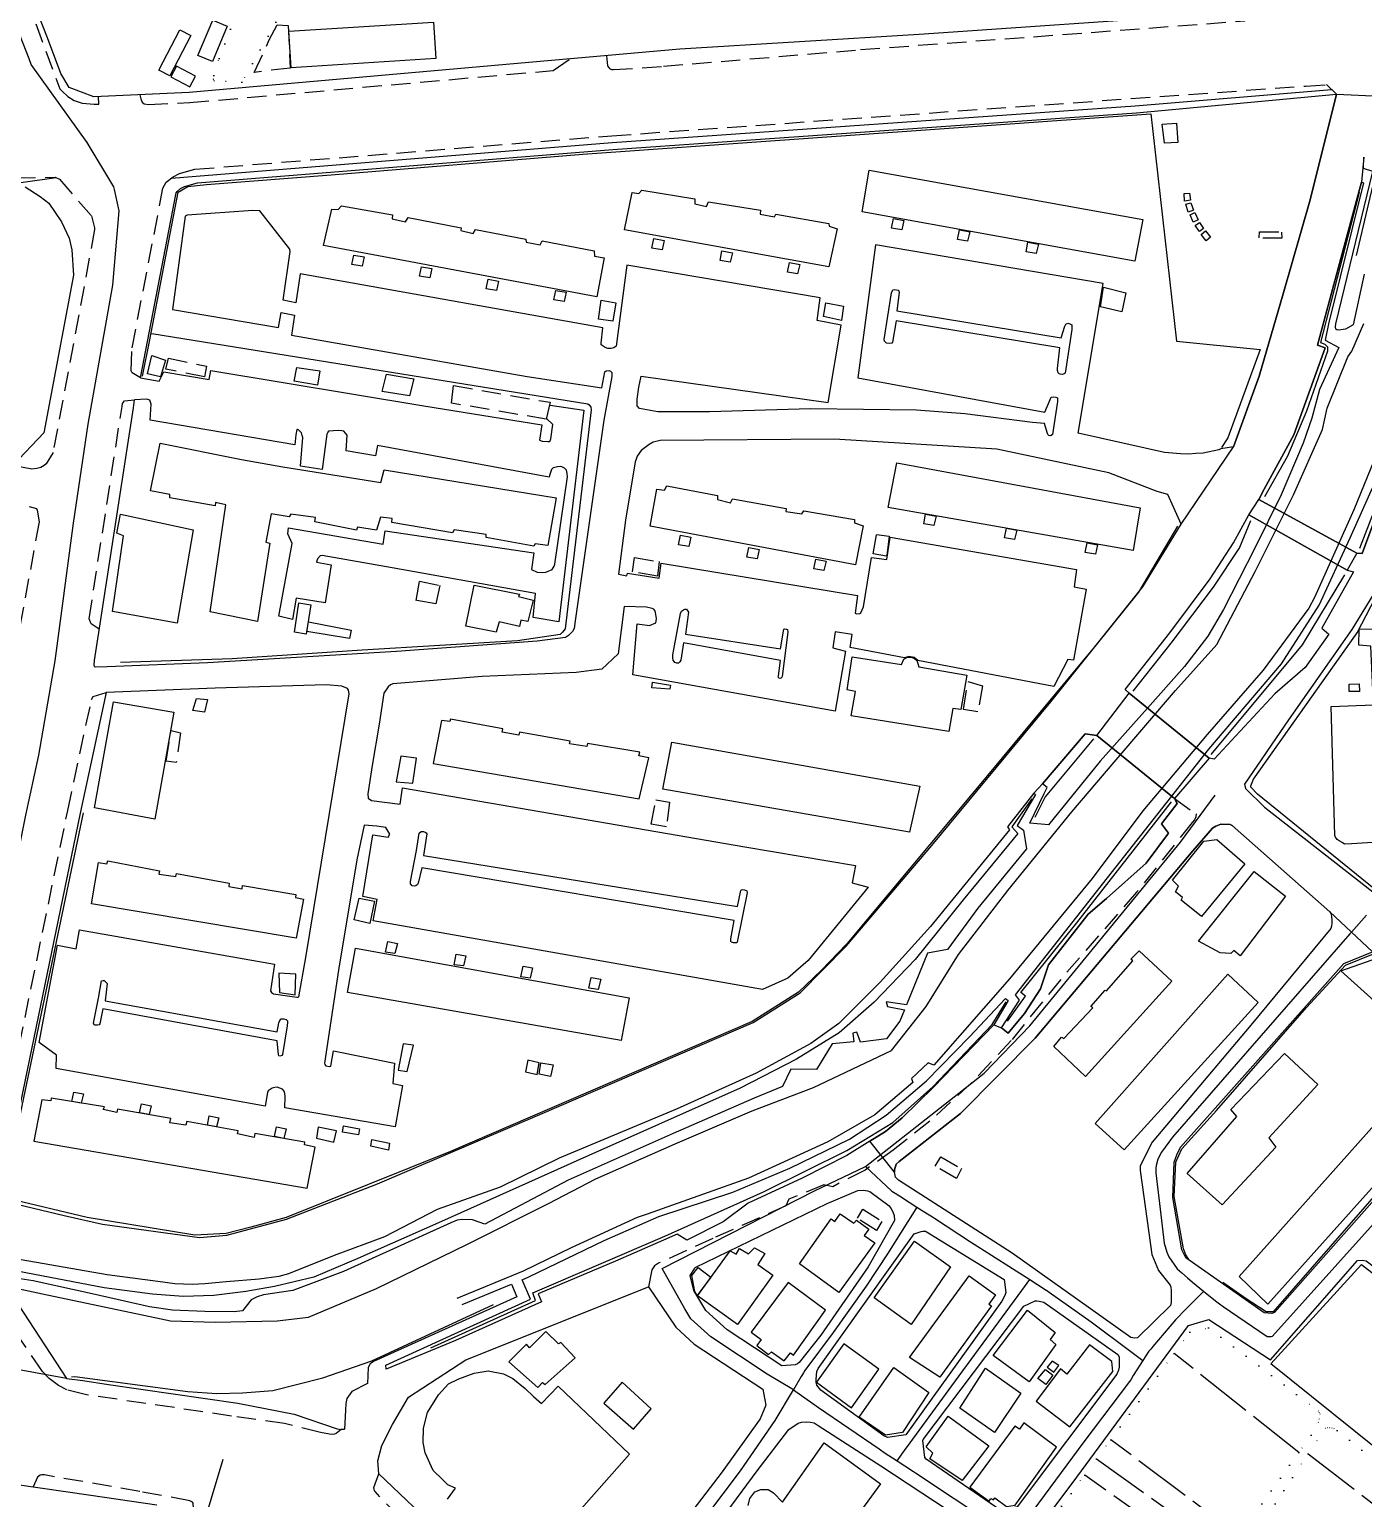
# Model space of a CAD drawing. Header units: millimetres. Extents: x 220021 to 223505, y 489325 to 491820.
# Drawn here: x 222976.5 to 223322.6, y 490481.4 to 490862.3 of the extents above; entities that cross this region are included whole.
import ezdxf

# ---------------------------------------------------------------- set-up
doc = ezdxf.new("R2010")
doc.units = ezdxf.units.MM
for name, pattern in [('15M2P5', [17.5, 15, -2.5]), ('5M2P5', [7.5, 5, -2.5]), ('AM4', [4, 0, -4])]:
    doc.linetypes.add(name, pattern=pattern)
for name, color, linetype in [('A0013110', 8, 'Continuous'), ('A0013118', 8, 'Continuous'), ('A0023210', 8, 'Continuous'), ('A0033324', 8, '5M2P5'), ('A0033327', 8, 'Continuous'), ('A0053326', 8, 'Continuous'), ('A0073340', 8, 'Continuous'), ('B0014110', 8, 'Continuous'), ('B0014111', 8, 'Continuous'), ('B0014113', 8, 'Continuous'), ('B0014115', 8, 'Continuous'), ('B0014116', 8, '5M2P5'), ('B0014117', 8, '5M2P5'), ('B0024120', 8, 'B0024120'), ('C0052211', 8, 'Continuous'), ('C0076117', 8, 'Continuous'), ('D0015112', 8, '15M2P5'), ('D0025111', 8, 'AM4')]:
    doc.layers.add(name, color=color, linetype=linetype)
doc.linetypes.add('B0024120', pattern='A,10,-1.75,[133,ltypeshp.shx,S=0.75,R=0,X=0,Y=0],-3.25', length=15)

msp = doc.modelspace()

# ---------------------------------------------------------------- linework, layer by layer
at = {"layer": 'A0013110'}
for points in [[(223282.615, 490866.212), (223207.341, 490861.021), (223145.244, 490857.215), (223017.924, 490845.954), (222993.254, 490844.885), (222986.803, 490847.304), (222984.653, 490850.882), (222981.213, 490860.144), (222961.883, 490908.943)], [(223005.305, 490771.976), (223014.581, 490819.934), (223014.812, 490820.342), (223015.731, 490821.075), (223016.748, 490821.579), (223020.076, 490822.518), (223127.844, 490831.18), (223263.683, 490840.729), (223315.55, 490845.541), (223308.706, 490818.119), (223301.727, 490793.741), (223295.535, 490772.463), (223288.892, 490754.144)], [(223295.428, 490740.436), (223296.814, 490743.153), (223304.472, 490757.265), (223312.593, 490779.749), (223310.617, 490780.512), (223317.324, 490805.153), (223322.012, 490822.751)], [(222975.396, 490821.553), (222979.317, 490819.006), (222981.538, 490817.28), (222984.83, 490812.466), (222986.834, 490808.173), (222987.512, 490805.166), (222987.935, 490798.648), (222980.278, 490757.778), (222972.199, 490749.283)], [(222993.527, 490696.946), (222993.371, 490697.146), (222993.307, 490697.601), (222993.361, 490698.729), (223003.504, 490764.182), (223003.749, 490766.338)], [(223283.817, 490673.106), (223282.504, 490673.396), (223261.771, 490690.222), (223260.79, 490691.21), (223272.332, 490705.886), (223282.822, 490719.922), (223288.881, 490729.248), (223292.84, 490736.479)], [(222996.396, 490690.402), (222989.681, 490659.168), (222969.617, 490561.889), (222969.714, 490560.657), (222970.137, 490559.382), (222971.404, 490558.205), (222985.527, 490554.783), (222995.468, 490552.586), (223020.618, 490549.109), (223027.762, 490549.751), (223043.222, 490553.901), (223066.821, 490563.011), (223109.514, 490581.22), (223164.247, 490604.834), (223176.459, 490612.545), (223188.348, 490624.689), (223210.587, 490650.732), (223241.475, 490687.955), (223265.332, 490717.815), (223275.276, 490734.039)], [(223239.288, 490666.701), (223250.379, 490679.734), (223253.376, 490679.27), (223273.574, 490662.937), (223274.237, 490661.678), (223270.203, 490656.365), (223271.991, 490653.926), (223266.18, 490646.134), (223255.925, 490637.035), (223251.18, 490632.985), (223240.887, 490619.845), (223238.754, 490613.626), (223234.637, 490607.224), (223230.397, 490602.084), (223228.645, 490603.503)], [(223291.709, 490666.61), (223291.989, 490665.563), (223296.908, 490660.721), (223340.01, 490627.008), (223352.268, 490622.457), (223354.992, 490621.039), (223362.984, 490616.88), (223366.12, 490616.221), (223366.9, 490616.054), (223372.42, 490616.296), (223388.441, 490619.201), (223434.629, 490629.605), (223461.8, 490635.453), (223464.313, 490635.994), (223500.311, 490646.026), (223500.99, 490646.392)], [(223237.051, 490664.302), (223230.241, 490655.596), (223230.751, 490654.807), (223210.268, 490629.766), (223197.219, 490615.331), (223186.433, 490604.618), (223179.248, 490599.417), (223165.024, 490591.745), (223144.516, 490582.429), (223113.904, 490569.7), (223098.632, 490562.161), (223082.268, 490556.336), (223068.626, 490549.294), (223055.573, 490544.476), (223043.687, 490539.721), (223041.193, 490539.003), (223036.122, 490538.334), (223027.58, 490537.587), (223022.035, 490537.109), (223018.688, 490536.941), (223014.233, 490537.099), (223009.81, 490537.681), (222996.698, 490539.46), (222974.369, 490543.353)], [(223226.692, 490604.233), (223211.038, 490588.055), (223202.9, 490580.14), (223198.541, 490576.622), (223194.532, 490574.11), (223188.546, 490570.359), (223176.919, 490564.475), (223162.948, 490558.047), (223156.439, 490553.16), (223147.046, 490548.416), (223144.534, 490550.005), (223133.32, 490545.073)], [(222966.531, 490542.458), (222986.128, 490512.543), (222990.341, 490512.014), (222996.993, 490510.991), (223030.546, 490506.129), (223045.186, 490503.304), (223056.373, 490499.512), (223057.396, 490499.323)], [(223456.598, 490137.859), (223451.511, 490140.352), (223419.85, 490167.758), (223404.128, 490178.752), (223389.787, 490188.892), (223360.565, 490215.547), (223325.419, 490247.852), (223288.456, 490281.976), (223254.545, 490313.189), (223230.339, 490336.589), (223178.609, 490384.648), (223178.568, 490385.085), (223190.245, 490404.742), (223215.439, 490443.232), (223248.229, 490486.968), (223277.205, 490526.299), (223282.477, 490527.865), (223298.407, 490517.417), (223321.026, 490543.177)], [(223137.123, 490536.304), (223144.226, 490525.898), (223148.986, 490521.464), (223166.762, 490509.813), (223167.507, 490505.631), (223166.026, 490502.125), (223156.198, 490488.315), (223119.547, 490440.51), (223115.632, 490441.688), (223067.146, 490487.839)], [(222728.592, 490435.215), (222742.619, 490516.239), (222746.653, 490519.961), (222776.849, 490515.284), (222778.643, 490513.659), (222779.504, 490513.002), (222780.713, 490512.785), (222791.535, 490511.087), (222792.835, 490511.127), (222794.993, 490512.138), (222835.767, 490505.03), (222854.504, 490505.165), (222892.487, 490498.566), (222895.794, 490498.028), (222901.667, 490497.697), (222911.967, 490496.593), (222933.602, 490492.534), (222952.311, 490489.041), (222966.075, 490486.149), (222992.427, 490482.266), (223009.576, 490479.766)]]:
    msp.add_lwpolyline(points, dxfattribs=at)
for points in [[(223293.306, 490604.203), (223267.787, 490573.867), (223264.678, 490567.725), (223264.61, 490566.597), (223264.752, 490565.836), (223267.656, 490544.683), (223269.372, 490540.59), (223272.396, 490536.737), (223272.556, 490536.224), (223272.718, 490535.382), (223272.708, 490532.262), (223272.499, 490531.505), (223263.922, 490523.074), (223263.245, 490522.974), (223262.239, 490523.204), (223231.472, 490545.09), (223201.91, 490563.946), (223201.197, 490564.75), (223200.873, 490566.064), (223200.917, 490566.681), (223201.355, 490568.157), (223202.08, 490568.83), (223217.995, 490581.301), (223237.362, 490600.824), (223278.289, 490649.346), (223283.374, 490655.235), (223284.279, 490655.775), (223285.555, 490656.281), (223287.954, 490656.174), (223288.507, 490655.924), (223313.843, 490633.507), (223314.066, 490633.095), (223314.248, 490632.457), (223314.387, 490631.309), (223314.384, 490630.672), (223314.237, 490629.83), (223314.11, 490629.195)], [(223344.667, 490580.759), (223299.458, 490529.681), (223298.823, 490529.418), (223296.769, 490529.551), (223276.482, 490543.837), (223275.428, 490545.936), (223273.073, 490559.491), (223273.428, 490568.663), (223274.133, 490570.588), (223275.089, 490572.508), (223317.495, 490620.143), (223324.938, 490623.155), (223325.226, 490623.132), (223326.23, 490622.747), (223340.69, 490612.267), (223360.21, 490601.467), (223360.538, 490601.159), (223360.741, 490600.686), (223360.816, 490599.618), (223360.734, 490599.146), (223358.657, 490595.461)], [(223181.794, 490523.792), (223176.216, 490516.686), (223175.722, 490516.34), (223175.126, 490516.076), (223171.656, 490515.845), (223157.538, 490525.171), (223151.977, 490530.155), (223148.856, 490535.397), (223147.873, 490539.23), (223149.033, 490540.979), (223149.199, 490541.347), (223183.438, 490557.966), (223191.402, 490561.316), (223192.875, 490561.376), (223193.9, 490561.225), (223194.556, 490560.997), (223199.525, 490557.304), (223200.023, 490556.564), (223200.472, 490555.76), (223200.795, 490554.774), (223200.872, 490553.523), (223194.083, 490541.479)], [(223203.814, 490497.95), (223199.11, 490497.274), (223198.129, 490497.647), (223181.781, 490509.551), (223180.734, 490510.858), (223180.614, 490511.513), (223180.564, 490512.41), (223180.799, 490514.379), (223181.091, 490515.157), (223205.979, 490550.046), (223207.788, 490550.673), (223208.24, 490550.755), (223208.918, 490550.792), (223229.345, 490538.181), (223229.78, 490534.835), (223229.551, 490534.098), (223228.795, 490532.582)], [(223232.761, 490479.277), (223229.243, 490478.491), (223227.306, 490479.197), (223227.081, 490479.241), (223209.134, 490491.659), (223208.808, 490492.028), (223208.259, 490496.464), (223208.321, 490496.708), (223234.445, 490531.28), (223237.387, 490532.654), (223237.818, 490532.651), (223238.412, 490532.628), (223239.685, 490532.356), (223258.857, 490518.783), (223259.183, 490518.183), (223259.193, 490515.928), (223259.171, 490515.454), (223258.981, 490514.738), (223258.628, 490513.713)], [(223176.638, 490398.67), (223165.802, 490395.741), (223124.842, 490434.078), (223142.869, 490458.241), (223165.292, 490488.642), (223173.541, 490499.307), (223175.916, 490500.936), (223176.776, 490501.249), (223178.147, 490501.339), (223179.129, 490501.222), (223180.056, 490501.04), (223181.131, 490500.346), (223197.375, 490489.927), (223221.938, 490473.715), (223222.9, 490472.181), (223223.043, 490471.813), (223223.064, 490471.376), (223221.719, 490464.978), (223216.864, 490454.851), (223204.432, 490438.735), (223194.938, 490423.102)]]:
    msp.add_lwpolyline(points, close=True, dxfattribs=at)
at = {"layer": 'A0013118'}
for points in [[(223370.295, 490848.722), (223368.175, 490841.869), (223356.404, 490798.007), (223347.162, 490762.726), (223339.667, 490744.374), (223336.932, 490737.621), (223325.949, 490717.22), (223319.528, 490706.722), (223303.119, 490683.307), (223291.709, 490666.61)], [(223322.738, 490798.909), (223319.908, 490785.782), (223317.905, 490784.632), (223316.105, 490784.352), (223315.627, 490784.445), (223315.393, 490784.647), (223315.335, 490785.216), (223315.427, 490786.026), (223325.022, 490825.5), (223322.531, 490826.261), (223322.647, 490829.221)], [(223322.012, 490822.751), (223322.563, 490822.598), (223313.517, 490786.017), (223312.595, 490781.73), (223316.177, 490779.902), (223311.127, 490768.96), (223309.141, 490761.578), (223306.929, 490755.092), (223301.25, 490741.708), (223294.416, 490727.825), (223286.217, 490711.949), (223282.185, 490705.032), (223276.178, 490697.149), (223266.568, 490686.353), (223254.243, 490672.579), (223240.902, 490656.079), (223235.987, 490656.555), (223239.742, 490664.27), (223240.54, 490665.748), (223239.288, 490666.701)], [(223288.892, 490754.144), (223285.582, 490753.562), (223285.054, 490753.32), (223280.996, 490752.463), (223279.037, 490752.348), (223277.278, 490752.244), (223275.13, 490752.276), (223270.926, 490752.655), (223265.899, 490753.797), (223248.548, 490757.637), (223255.031, 490796.473), (223196.025, 490806.501), (223191.43, 490772.022), (223239.877, 490763.12), (223241.575, 490766.98), (223242.045, 490767.094), (223242.723, 490767.002), (223243.171, 490766.8), (223243.211, 490765.845), (223241.941, 490757.284), (223241.527, 490757.01), (223241.315, 490757.005), (223240.976, 490757.061), (223240.726, 490757.338), (223240.503, 490757.812), (223239.852, 490760.173), (223236.676, 490760.433), (223219.183, 490762.665), (223206.58, 490763.601), (223179.1, 490763.947), (223152.956, 490763.226), (223139.525, 490763.221), (223134.799, 490764.014), (223134.161, 490764.774), (223134.202, 490766.443), (223134.611, 490769.557), (223135.174, 490772.412), (223183.744, 490765.597), (223187.066, 490785.699), (223180.85, 490786.858), (223181.669, 490792.756), (223131.44, 490801.237), (223128.704, 490780.213), (223128.128, 490779.788), (223127.434, 490779.633), (223126.564, 490779.649), (223125.822, 490779.841), (223124.861, 490780.55), (223124.854, 490780.974), (223125.296, 490784.952), (223046.713, 490798.96), (223045.608, 490791.473), (223042.363, 490792.104), (223044.159, 490804.799), (223044.073, 490805.321), (223036.279, 490815.279), (223034.467, 490815.415), (223017.455, 490814.201), (223016.928, 490813.94), (223013.606, 490789.69), (223041.164, 490785.041), (223041.817, 490788.944), (223045.283, 490788.262), (223044.464, 490783.04), (223105.66, 490772.387), (223125.028, 490769.371), (223125.755, 490773.572), (223126.108, 490773.808), (223126.917, 490773.867), (223127.261, 490773.694), (223127.587, 490773.412), (223127.547, 490772.348), (223125.477, 490761.004), (223118.096, 490709.001), (223117.824, 490707.043), (223117.365, 490706.229), (223116.315, 490705.162), (223115.567, 490704.71), (223108.223, 490703.717), (223071.757, 490701.087), (223022.71, 490698.097), (222996.705, 490697.071), (222993.527, 490696.946)], [(222971.409, 490536.361), (222981.145, 490534.241), (223009.508, 490528.275), (223013.076, 490527.487), (223024.747, 490527.12), (223040.806, 490527.518), (223048.914, 490528.474), (223066.509, 490535.869), (223090.174, 490547.344), (223111.179, 490557.915), (223123.403, 490564.294), (223144.051, 490573.358), (223163.985, 490581.957), (223179.859, 490587.999), (223200.102, 490597.612), (223209.165, 490609.046), (223217.48, 490622.493), (223230.331, 490639.108), (223246.873, 490659.51), (223257.882, 490672.377), (223273.846, 490690.918), (223284.545, 490702.892), (223294.46, 490721.758), (223304.403, 490741.645), (223311.978, 490758.577), (223313.126, 490764.108), (223318.504, 490777.483), (223319.536, 490778.943), (223322.645, 490786.076)], [(223005.305, 490771.976), (223010.179, 490771.119), (223011.405, 490773.574), (223023.174, 490771.55), (223023.562, 490773.942), (223078.814, 490764.779), (223109.446, 490759.799), (223108.85, 490755.81), (223109.529, 490755.553), (223110.988, 490755.491), (223111.322, 490755.502), (223111.628, 490755.644), (223111.786, 490756.219), (223112.275, 490759.943), (223110.698, 490761.391)], [(223111.575, 490764.954), (223120.336, 490763.612), (223113.844, 490708.747), (223107.222, 490709.835), (223107.764, 490716.073), (223070.596, 490722.702), (223052.475, 490725.969), (223051.906, 490725.845), (223051.211, 490725.114), (223051.127, 490724.821), (223050.992, 490724.214), (223054.774, 490723.476), (223053.238, 490713.705), (223045.732, 490714.894), (223044.787, 490709.328), (223041.245, 490710.189), (223044.676, 490729.078), (223043.582, 490731.541), (223043.714, 490733.113), (223068.249, 490728.837), (223068.753, 490732.345), (223107.393, 490726.647), (223106.784, 490722.273), (223108.24, 490721.58), (223109.398, 490721.513), (223110.495, 490721.586), (223112.131, 490722.297), (223112.665, 490723.146), (223112.791, 490723.706), (223116.07, 490746.356), (223116.035, 490747.174), (223115.826, 490748.021), (223115.344, 490748.613), (223114.656, 490748.926), (223114.176, 490748.986), (223113.489, 490748.966), (223112.374, 490748.689), (223111.928, 490748.265), (223111.414, 490746.658), (223111.303, 490746.272), (223066.79, 490754.471), (223066.299, 490751.773), (223058.717, 490753.079), (223058.969, 490757.104), (223058.053, 490758.147), (223057.549, 490758.263), (223056.664, 490758.345), (223054.128, 490758.164), (223053.879, 490757.942), (223053.683, 490757.405), (223052.446, 490748.256), (223046.8, 490749.064), (223047.42, 490756.494), (223047.296, 490757.053), (223047.078, 490757.707), (223046.729, 490758.097), (223046.426, 490758.43), (223046.021, 490758.603), (223045.838, 490758.574), (223045.634, 490757.181), (223045.335, 490754.605), (223007.789, 490761.068), (223008.103, 490765.15), (223007.723, 490766.222), (223007.003, 490766.455), (223003.749, 490766.338)], [(223329.512, 490760.858), (223320.082, 490737.753), (223309.895, 490715.045), (223308.4, 490712.247), (223296.583, 490696.192), (223282.053, 490679.561), (223265.298, 490659.716), (223252.163, 490642.177), (223230.782, 490616.17), (223211.157, 490593.816), (223209.665, 490594.366), (223205.315, 490590.355), (223205.653, 490589.298), (223195.818, 490580.919), (223183.648, 490573.911), (223163.036, 490564.471), (223136.796, 490555.192), (223134.144, 490554.285), (223117.078, 490546.417), (223104.623, 490540.406), (223087.362, 490533.291)], [(223228.645, 490603.503), (223233.299, 490610.655), (223232.278, 490612.015), (223256.174, 490642.333), (223282.414, 490675.731), (223301.264, 490697.807), (223311.092, 490713.066), (223319.151, 490730.538), (223329.738, 490754.282), (223332.072, 490759.948), (223333.478, 490759.561), (223331.983, 490752.809), (223322.219, 490726.498), (223320.855, 490726.502), (223295.428, 490740.436)], [(223275.276, 490734.039), (223271.786, 490741.721), (223269.066, 490742.534), (223256.503, 490747.358), (223227.439, 490753.472), (223185.386, 490756.122), (223140.115, 490755.774), (223138.327, 490755.32), (223137.291, 490754.747), (223135.222, 490753.167), (223134.198, 490751.653), (223133.812, 490750.697), (223133.627, 490750.228), (223131.107, 490735.079), (223129.276, 490721.104), (223131.504, 490720.625), (223131.615, 490721.393), (223139.893, 490720.088), (223140.41, 490723.959), (223191.272, 490715.57), (223190.72, 490710.979), (223191.031, 490710.796), (223191.921, 490710.893), (223192.207, 490711.105), (223192.89, 490712.623), (223194.945, 490725.427), (223198.962, 490724.864), (223199.788, 490730.717), (223248.081, 490722.302), (223247.491, 490717.772), (223250.665, 490717.197), (223247.341, 490698.812), (223245.909, 490698.94), (223242.205, 490691.949), (223206.991, 490698.715), (223206.025, 490699.532), (223204.635, 490699.769), (223203.491, 490699.388), (223189.408, 490702.093), (223189.935, 490705.441), (223185.542, 490706.154), (223184.927, 490701.959), (223188.192, 490701.149), (223185.537, 490685.599), (223132.996, 490694.986), (223134.122, 490708.183), (223137.334, 490707.805), (223138.965, 490708.521), (223139.096, 490708.945), (223139.146, 490709.594), (223139.034, 490710.625), (223138.929, 490711.156), (223138.726, 490711.636), (223138.452, 490711.984), (223138.032, 490712.204), (223136.577, 490712.548), (223130.777, 490712.725), (223129.211, 490700.45), (223124.981, 490696.461), (223118.362, 490695.627), (223093.981, 490694.586), (223070.75, 490692.679), (223070.181, 490692.401), (223069.605, 490691.892), (223068.406, 490690.236), (223067.211, 490682.234), (223065.419, 490671.473), (223064.327, 490664.168), (223064.348, 490663.033), (223065.208, 490662.423), (223072.648, 490661.438), (223073.278, 490665.711), (223162.11, 490650.387), (223190.759, 490645.577), (223189.918, 490641.068), (223194.081, 490639.955), (223178.489, 490620.896), (223173.2, 490616.369), (223166.695, 490613.403), (223065.694, 490631.188), (223066.709, 490636.716), (223062.976, 490637.535), (223065.58, 490653.505), (223069.547, 490652.933), (223070.034, 490653.646), (223069.005, 490655.373), (223068.387, 490655.53), (223066.627, 490655.755), (223063.332, 490655.981), (223061.433, 490647.053), (223056.644, 490618.46), (223053.057, 490594.338), (223053.134, 490593.938), (223053.441, 490593.639), (223054.348, 490593.453), (223054.659, 490593.518), (223055.419, 490597.515), (223071.23, 490594.314), (223070.741, 490589.059), (223073.251, 490588.544), (223071.398, 490577.844), (223042.733, 490582.764), (223042.867, 490585.645), (223042.784, 490586.431), (223042.557, 490587.08), (223042.122, 490587.587), (223040.794, 490588.087), (223040.149, 490587.982), (223039.472, 490587.796), (223038.405, 490587.139), (223038.237, 490586.743), (223037.63, 490583.122), (222983.426, 490592.97), (222983.572, 490596.388), (222979.04, 490599.67), (222983.762, 490624.913), (222988.631, 490623.961), (222989.46, 490628.92), (223040.117, 490620.003), (223039.058, 490613.1), (223039.267, 490612.639), (223039.804, 490612.306), (223045.883, 490611.429), (223046.091, 490611.429), (223046.382, 490611.487), (223048.183, 490621.673), (223059.474, 490690.08), (223059.283, 490691.028), (223058.988, 490691.49), (223057.588, 490692.026), (223053.486, 490692.402), (223024.684, 490691.561), (222996.396, 490690.402)], [(223292.84, 490736.479), (223318.355, 490722.127), (223319.957, 490721.676), (223311.728, 490707.114), (223313.551, 490705.538), (223307.47, 490696.921), (223299.544, 490690.076), (223283.817, 490673.106)], [(223237.051, 490664.302), (223237.496, 490663.979), (223232.759, 490655.935), (223234.37, 490654.681), (223235.14, 490649.875), (223222.489, 490634.495), (223214.667, 490623.817), (223209.47, 490622.801), (223204.047, 490609.453), (223198.776, 490610.233), (223199.07, 490609.036), (223203.474, 490608.103), (223202.289, 490605.178), (223198.867, 490600.616), (223192.069, 490599.731), (223191.135, 490602.308), (223190.097, 490602.109), (223190.34, 490599.809), (223184.723, 490599.361), (223180.713, 490592.685), (223174.051, 490592.726), (223171.868, 490588.243), (223164.526, 490585.267), (223143.494, 490576.119), (223116.303, 490563.991), (223094.675, 490552.571), (223091.456, 490553.703), (223088.786, 490553.774), (223087.468, 490553.631), (223085.814, 490552.934), (223057.979, 490540.322), (223044.84, 490535.338), (223037.229, 490534.217), (223035.619, 490533.686), (223034.013, 490532.921), (223031.773, 490530.06), (223029.646, 490529.877), (223022.043, 490529.962), (223013.604, 490530.277), (223007.618, 490531.138), (222992.791, 490534.498), (222977.524, 490537.845), (222968.4, 490539.288)], [(223133.32, 490545.073), (223128.508, 490542.957), (223108.506, 490534.539), (223109.322, 490532.436), (223087.012, 490522.43), (223069.082, 490514.951), (223069.004, 490515.979), (223106.45, 490533.08), (223104.313, 490538.148), (223106.092, 490538.882), (223125.632, 490548.338), (223139.78, 490554.556), (223159.016, 490560.868), (223173.719, 490567.102), (223189.261, 490574.62), (223198.744, 490580.829), (223209.229, 490589.714), (223220.329, 490601.136), (223229.693, 490611.091), (223230.429, 490610.562), (223226.692, 490604.233)], [(223321.026, 490543.177), (223322.329, 490543.267), (223323.238, 490543.02), (223323.971, 490542.568), (223355.104, 490518.437)], [(223088.771, 490531.736), (223101.541, 490537.004), (223102.929, 490533.762), (223065.753, 490516.922), (223064.922, 490516.314), (223064.348, 490515.374), (223064.247, 490511.255), (223060.163, 490509.199), (223058.869, 490507.35), (223058.549, 490506.031), (223058.467, 490504.348), (223058.285, 490499.393), (223058.033, 490499.298), (223057.396, 490499.323)], [(223067.146, 490487.839), (223066.897, 490491.226), (223067.948, 490495.184), (223070.726, 490500.648), (223074.882, 490507.727), (223089.729, 490517.428), (223137.123, 490536.304)]]:
    msp.add_lwpolyline(points, dxfattribs=at)
for points in [[(223201.316, 490786.751), (223200.422, 490781.218), (223200.221, 490781.001), (223199.736, 490780.868), (223198.879, 490780.997), (223198.549, 490781.213), (223198.289, 490781.499), (223198.189, 490781.913), (223200.105, 490794.072), (223200.465, 490794.793), (223200.978, 490794.912), (223201.821, 490794.707), (223202.01, 490794.571), (223202.082, 490794.091), (223201.558, 490789.392), (223244.161, 490782.407), (223245.061, 490785.431), (223245.384, 490785.945), (223245.878, 490786.144), (223246.429, 490786.042), (223246.896, 490785.723), (223246.953, 490785.479), (223246.875, 490784.528), (223245.189, 490773.245), (223244.963, 490773.056), (223244.474, 490772.904), (223243.928, 490772.922), (223243.65, 490772.996), (223243.343, 490773.273), (223243.205, 490773.894), (223243.19, 490774.412), (223243.758, 490779.812)], [(223146.215, 490703.326), (223145.502, 490698.82), (223145.25, 490698.353), (223144.916, 490697.99), (223144.408, 490697.993), (223143.942, 490698.161), (223143.729, 490698.452), (223143.54, 490698.791), (223143.387, 490699.43), (223143.442, 490700.184), (223145.422, 490710.888), (223145.693, 490711.482), (223146.168, 490711.888), (223146.544, 490712.044), (223146.93, 490712.022), (223147.478, 490711.261), (223146.712, 490705.535), (223171.359, 490701.706), (223172.164, 490706.815), (223172.451, 490706.914), (223172.908, 490706.854), (223173.12, 490706.709), (223173.23, 490706.041), (223171.751, 490694.566), (223171.573, 490694.246), (223171.291, 490694.085), (223170.966, 490694.107), (223170.734, 490694.375), (223170.795, 490694.752), (223171.381, 490698.735)], [(223076.898, 490649.482), (223077.592, 490653.969), (223078.104, 490654.338), (223078.772, 490654.344), (223079.177, 490654.218), (223079.432, 490654.054), (223079.592, 490653.815), (223078.714, 490648.145), (223160.157, 490634.907), (223161.021, 490639.038), (223161.218, 490639.231), (223161.608, 490639.322), (223161.985, 490639.285), (223162.598, 490638.967), (223162.67, 490638.515), (223160.116, 490625.701), (223159.952, 490625.502), (223159.627, 490625.483), (223159.109, 490625.538), (223158.61, 490625.711), (223158.482, 490625.899), (223158.452, 490626.557), (223159.298, 490631.307), (223078.266, 490644.929), (223077.359, 490640.987), (223077.181, 490640.633), (223076.74, 490640.288), (223076.312, 490640.212), (223075.836, 490640.291), (223075.378, 490640.85), (223075.358, 490641.391)], [(222994.444, 490611.174), (222995.213, 490615.648), (222995.613, 490615.781), (222995.914, 490615.706), (222996.646, 490614.936), (222996.169, 490610.463), (223040.77, 490602.439), (223041.239, 490604.765), (223041.435, 490605.373), (223041.839, 490605.779), (223042.512, 490605.809), (223043.153, 490605.603), (223043.45, 490605.265), (223043.47, 490604.908), (223043.369, 490604.032), (223042.185, 490596.526), (223042.082, 490596.267), (223041.442, 490596.124), (223041.235, 490596.213), (223041.102, 490596.551), (223040.819, 490600.095), (222995.549, 490608.395), (222994.759, 490604.486), (222994.586, 490604.274), (222994.158, 490604.122), (222993.56, 490604.14), (222993.268, 490604.238), (222993.144, 490604.713)]]:
    msp.add_lwpolyline(points, close=True, dxfattribs=at)
at = {"layer": 'A0023210'}
for points in [[(222944.72, 490504.94), (222954.49, 490553.53), (222975.6, 490658.59), (222978.95, 490674.21), (222983.2, 490698.64), (222987.96, 490734.34), (222991.77, 490759.96), (222998.16, 490796.03), (222999.78, 490815.26), (222998.56, 490820.86), (222998.41, 490821.55), (222991.46, 490833), (222976.99, 490853.28), (222976.46, 490854.69), (222961.65, 490892.32), (222959.6, 490894.76), (222956.98, 490897.15), (222952.21, 490898.34), (222946.23, 490898.91), (222937.577, 490899.439)], [(223115.04, 490428.62), (223121.52, 490436.34), (223121.759, 490436.625), (223122.52, 490437.53), (223137.98, 490458.08), (223160.97, 490488.63), (223170, 490501.63), (223174.69, 490509.6), (223167.904, 490513.687), (223153.262, 490523.317), (223148.101, 490528.026), (223146.541, 490530.647), (223140.627, 490541.061), (223180.179, 490561.221), (223193.394, 490567.52), (223217.625, 490586.544), (223224.196, 490591.693), (223236, 490604.024), (223275.14, 490651.636), (223284.07, 490663.78)], [(223323.33, 490632.72), (223319.46, 490628.29), (223319.035, 490627.803), (223273.05, 490575.1), (223270.17, 490571.23), (223269.21, 490569.42), (223268.77, 490567.82), (223268.73, 490567.02), (223268.73, 490565.86), (223269.04, 490562.91), (223269.62, 490557.96), (223270.88, 490547.67), (223271.54, 490545.31), (223272.07, 490544.12), (223274.2, 490540.98), (223275.42, 490539.93), (223276.904, 490538.664), (223278.21, 490537.55), (223281.1, 490535.17), (223284.16, 490532.66), (223285.254, 490531.907), (223286.21, 490531.25), (223297.59, 490523.48), (223298.61, 490523.42), (223298.93, 490523.55), (223357.51, 490588.64)], [(223193.394, 490567.52), (223200.2, 490561.16), (223202.6, 490559.63), (223203.006, 490559.371), (223206.73, 490556.99), (223209.44, 490555.26), (223210.737, 490554.434), (223211.26, 490554.1), (223220.647, 490547.987), (223231.493, 490541.088), (223236.03, 490538.18), (223240.266, 490535.461), (223240.33, 490535.42), (223241, 490534.95), (223251.94, 490527.28), (223261.888, 490519.812), (223262.25, 490519.54), (223265.36, 490517.21)], [(223206.73, 490556.99), (223205.12, 490554.45), (223204.361, 490553.254), (223199.06, 490544.9), (223193.55, 490536.5), (223184.96, 490524.45), (223177.66, 490514.61), (223177.319, 490514.035), (223176.73, 490513.04), (223174.69, 490509.6), (223179.696, 490506.093), (223181.17, 490505.06), (223196.939, 490494.315), (223197.27, 490494.09), (223198.26, 490493.41), (223201.59, 490491.23), (223205.884, 490488.403), (223206.39, 490488.07), (223226.181, 490474.966), (223228.38, 490473.51), (223231.59, 490471.39)], [(223201.59, 490491.23), (223203.96, 490494.46), (223204.06, 490494.596), (223216.777, 490511.909), (223233.96, 490535.355), (223236.03, 490538.18)], [(223281.1, 490535.17), (223281.07, 490535.14), (223278.38, 490532.42), (223276.524, 490530.544), (223273.77, 490527.76), (223267.9, 490520.81), (223267.364, 490520.17), (223266.92, 490519.64), (223265.36, 490517.21), (223262.864, 490513.309), (223262.18, 490512.24), (223261.86, 490511.74), (223250.03, 490496.11), (223236.82, 490478.26)], [(223026.715, 490491.56), (223022.332, 490477.1)]]:
    msp.add_lwpolyline(points, dxfattribs=at)
at = {"layer": 'A0033324'}
for points in [[(222960.176, 490908.45), (222961.031, 490906.376), (222975.544, 490870.78), (222984.389, 490846.959), (222985.046, 490846.346), (222986.471, 490844.956), (222988.087, 490843.902), (222990.182, 490843.246), (222993.32, 490842.945), (222994.484, 490842.982), (222994.406, 490844.934)], [(223126.182, 490855.528), (223126.452, 490852.908), (223126.966, 490852.183), (223127.459, 490851.916), (223128.001, 490851.903), (223140.992, 490852.786), (223192.133, 490857.092), (223291.764, 490864.561), (223292.079, 490864.912), (223292.047, 490865.14), (223291.597, 490866.829)], [(223005.161, 490845.4), (223005.421, 490844.347), (223005.794, 490843.512), (223006.297, 490843.057), (223007.429, 490842.897), (223018.095, 490843.359), (223112.386, 490851.699), (223116.707, 490854.691)], [(223005.305, 490771.976), (223003.158, 490773.324), (223002.946, 490773.813), (223003.142, 490779.751), (223011.158, 490821.196), (223012.023, 490822.722), (223013.787, 490824.13), (223015.449, 490824.953), (223019.437, 490826.078), (223127.574, 490834.77), (223307.618, 490847.652), (223312.982, 490848.022), (223315.55, 490845.541)], [(222595.513, 490743.578), (222594.332, 490747.066), (222594.294, 490748.613), (222594.483, 490750.009), (222594.747, 490751.556), (222595.538, 490752.645), (222627.918, 490760.833), (222641.993, 490763.46), (222851.517, 490803.038), (222946.331, 490820.989), (222965.568, 490823.709), (222983.183, 490824.026), (222984.273, 490823.498), (222992.585, 490813.962), (222993.426, 490810.9), (222993.429, 490810.421), (222982.636, 490752.639), (222980.855, 490749.674), (222980.335, 490749.273), (222979.467, 490748.737), (222978.436, 490748.499), (222977.094, 490748.306), (222972.199, 490749.283)], [(222994.623, 490706.874), (222992.501, 490708.237), (222992, 490709.534), (223000.53, 490764.581), (223000.622, 490765.389), (223001.17, 490766.025), (223003.749, 490766.338)], [(222976.414, 490738.679), (222978.331, 490738.108), (222978.537, 490737.722), (222979.022, 490734.631), (222964.754, 490657.4), (222952.035, 490590.9), (222946.169, 490562.903), (222942.146, 490562.179)], [(222971.404, 490558.205), (222967.074, 490559.375), (222966.398, 490560.725), (222966.29, 490562.097), (222986.452, 490659.848), (222992.642, 490688.641), (222993.088, 490689.36), (222996.396, 490690.402)], [(223273.574, 490662.937), (223279.123, 490658.969), (223279.038, 490658.152), (223278.766, 490657.372), (223278.146, 490656.688), (223263.71, 490638.612), (223244.03, 490616.006), (223231.18, 490600.193), (223220.986, 490589.305), (223210.052, 490579.277), (223200.554, 490571.72), (223193.263, 490566.594), (223184.878, 490562.286), (223182.621, 490562.724), (223173.515, 490559.084), (223172.744, 490557.293), (223153.792, 490548.889), (223139.659, 490542.43), (223138.652, 490541.749), (223137.966, 490540.734), (223137.123, 490536.304)], [(223057.396, 490499.323), (223056.051, 490498.257), (223055.662, 490498.132), (223055.085, 490498), (223054.311, 490498.084), (223052.058, 490498.555), (223042.673, 490500.924), (223028.957, 490502.828), (222991.352, 490508.317), (222986.211, 490509.626), (222984.03, 490510.72), (222981.617, 490512.556), (222979.924, 490514.403), (222964.351, 490536.755), (222963.026, 490539.27), (222962.707, 490540.959), (222963.299, 490542.479), (222964.216, 490543.665), (222969.348, 490543.35)], [(223019.375, 490477.688), (223019.021, 490479.859), (223019.025, 490480.193), (223018.822, 490480.517), (223018.157, 490480.879), (223005.168, 490483.251), (222980.424, 490487.543), (222979.753, 490487.593), (222979.32, 490487.509), (222978.6, 490486.952), (222977.479, 490484.469)], [(223119.547, 490440.51), (223116.56, 490438.554), (223115.977, 490438.526), (223115.291, 490438.514), (223113.474, 490439.026), (223098.898, 490451.776), (223072.571, 490476.391), (223066.163, 490483.227), (223066.007, 490483.428), (223065.861, 490484.274), (223067.146, 490487.839)]]:
    msp.add_lwpolyline(points, dxfattribs=at)
at = {"layer": 'A0033327'}
for points in [[(223013.353, 490823.783), (223127.709, 490832.975), (223263.313, 490842.508), (223314.266, 490846.782)], [(222594.482, 490750.006), (222628.412, 490758.586), (222642.418, 490761.2), (222851.944, 490800.778), (222946.706, 490818.719), (222983.421, 490823.911)]]:
    msp.add_lwpolyline(points, dxfattribs=at)
at = {"layer": 'A0053326'}
for points in [[(222971.404, 490558.205), (222985.527, 490554.783), (222995.468, 490552.586), (223020.618, 490549.109), (223027.762, 490549.751), (223043.222, 490553.901), (223066.821, 490563.011), (223109.514, 490581.22), (223164.247, 490604.834), (223176.459, 490612.545), (223188.348, 490624.689), (223210.587, 490650.732), (223241.475, 490687.955), (223265.332, 490717.815), (223275.276, 490734.039), (223288.892, 490754.144), (223295.535, 490772.463), (223301.727, 490793.741), (223308.706, 490818.119), (223315.55, 490845.541), (223326.885, 490845.018)], [(223322.647, 490829.221), (223322.012, 490822.751), (223317.324, 490805.153), (223310.617, 490780.512), (223312.593, 490779.749), (223304.472, 490757.265), (223296.814, 490743.153), (223295.428, 490740.436), (223320.855, 490726.502), (223322.219, 490726.498), (223331.983, 490752.809)], [(223292.84, 490736.479), (223318.355, 490722.128), (223319.957, 490721.676), (223311.728, 490707.114), (223313.551, 490705.538), (223307.47, 490696.921), (223299.544, 490690.076), (223283.817, 490673.106), (223282.504, 490673.396), (223261.771, 490690.222), (223260.79, 490691.21), (223272.332, 490705.886), (223282.822, 490719.922), (223288.881, 490729.248), (223292.84, 490736.479)], [(223325.949, 490717.22), (223319.528, 490706.722), (223303.119, 490683.307), (223291.709, 490666.61), (223291.989, 490665.563), (223296.908, 490660.721), (223340.01, 490627.008)], [(223324.938, 490623.155), (223313.843, 490633.507), (223288.507, 490655.924), (223287.954, 490656.174), (223285.555, 490656.281), (223284.279, 490655.775), (223283.374, 490655.235), (223278.289, 490649.346), (223237.362, 490600.824), (223217.995, 490581.301), (223202.08, 490568.83), (223201.355, 490568.157), (223200.917, 490566.681), (223200.873, 490566.064), (223194.532, 490574.11), (223198.541, 490576.622), (223202.9, 490580.14), (223211.038, 490588.055), (223226.692, 490604.233), (223228.645, 490603.503), (223230.397, 490602.084), (223234.637, 490607.224), (223238.754, 490613.626), (223240.887, 490619.845), (223251.18, 490632.985), (223255.925, 490637.035), (223266.18, 490646.134), (223271.991, 490653.926), (223270.203, 490656.365), (223274.237, 490661.678), (223273.574, 490662.937), (223253.376, 490679.27), (223250.379, 490679.734), (223239.288, 490666.701), (223237.051, 490664.302), (223230.241, 490655.596), (223230.751, 490654.807), (223210.268, 490629.766), (223197.219, 490615.331), (223186.433, 490604.618), (223179.248, 490599.417), (223165.024, 490591.745), (223144.516, 490582.429), (223113.904, 490569.7), (223098.632, 490562.161), (223082.268, 490556.336), (223068.626, 490549.294), (223055.573, 490544.476), (223043.687, 490539.721), (223041.193, 490539.003), (223036.122, 490538.334), (223027.58, 490537.587), (223022.035, 490537.109), (223018.688, 490536.941), (223014.233, 490537.099), (223009.81, 490537.681), (222996.698, 490539.46), (222974.369, 490543.353)]]:
    msp.add_lwpolyline(points, dxfattribs=at)
at = {"layer": 'A0073340'}
for points in [[(223318.355, 490722.127), (223292.84, 490736.479), (223295.428, 490740.436), (223320.855, 490726.502)], [(223253.376, 490679.27), (223261.771, 490690.222), (223282.504, 490673.396), (223273.574, 490662.937)], [(222941.387, 490545.9), (222966.531, 490542.458), (222986.128, 490512.543), (222912.709, 490525.908)]]:
    msp.add_lwpolyline(points, close=True, dxfattribs=at)
at = {"layer": 'B0014110'}
for points in [[(223023.995, 490854.03), (223020.173, 490855.561), (223024.054, 490864.73), (223027.796, 490863.145)], [(223018.41, 490860.719), (223012.923, 490850.278), (223010.051, 490851.787), (223015.538, 490862.228)], [(223013.205, 490850.034), (223018.09, 490847.442), (223019.559, 490850.209), (223014.673, 490852.801)], [(223130.266, 490511.585), (223125.543, 490506.2), (223133.205, 490499.387), (223137.769, 490504.709)]]:
    msp.add_lwpolyline(points, close=True, dxfattribs=at)
at = {"layer": 'B0014111'}
for points in [[(223043.821, 490861.849), (223081.334, 490864.238), (223081.969, 490854.837), (223044.401, 490852.354)], [(223260.934, 490794.035), (223259.922, 490789.114), (223254.381, 490790.379), (223255.164, 490795.479)], [(223124.845, 490792.128), (223128.624, 490791.463), (223127.829, 490786.658), (223124.123, 490787.235)], [(223011.79, 490776.622), (223010.502, 490772.228), (223007.129, 490773.033), (223008.261, 490777.774)], [(223051.877, 490773.818), (223051.268, 490770.101), (223045.215, 490771.164), (223045.84, 490774.72)], [(223069.144, 490772.961), (223076.2, 490771.749), (223075.093, 490767.32), (223068.041, 490768.427)], [(222998.064, 490711.419), (223000.946, 490731.035), (222999.203, 490731.74), (223000.129, 490736.682), (223019.013, 490732.586), (223014.87, 490708.389)], [(223091.864, 490718.21), (223103.599, 490715.923), (223103.335, 490715.349), (223107.213, 490714.395), (223105.821, 490708.807), (223103.992, 490709.133), (223103.614, 490707.531), (223098.388, 490708.737), (223097.605, 490706.053), (223089.737, 490707.653)], [(223046.428, 490713.701), (223049.548, 490713.152), (223048.267, 490705.564), (223045.288, 490706.044)], [(223337.195, 490656.827), (223337.176, 490655.369), (223336.493, 490654.017), (223335.75, 490653.014), (223334.74, 490652.157), (223319.442, 490651.188), (223317.678, 490651.136), (223317.002, 490651.488), (223316.284, 490651.923), (223315.733, 490652.335), (223315.345, 490652.911), (223315.099, 490653.365), (223314.213, 490686.787), (223325.177, 490687.256), (223324.449, 490702.448), (223321.37, 490702.684), (223321.446, 490706.852), (223328.364, 490706.915), (223328.495, 490708.843), (223336.318, 490708.995), (223337.969, 490680.108), (223338.129, 490678.333), (223336.455, 490675.941)], [(223189.901, 490699.64), (223202.763, 490697.719), (223203.332, 490699.082), (223204.078, 490699.45), (223205.029, 490699.613), (223205.703, 490699.439), (223206.143, 490699.22), (223206.671, 490698.694), (223206.995, 490697.963), (223207.217, 490697.055), (223219.654, 490694.943), (223218.15, 490686.036), (223216.012, 490686.266), (223215.014, 490680.304), (223189.641, 490684.394), (223190.799, 490690.694), (223188.675, 490691.114)], [(222998.363, 490687.961), (223013.983, 490685.322), (223009.026, 490657.578), (222993.35, 490660.511)], [(223022.726, 490688.593), (223021.948, 490685.351), (223018.932, 490685.758), (223019.837, 490688.831)], [(223075.95, 490666.909), (223076.903, 490673.393), (223072.839, 490673.917), (223071.659, 490667.271)], [(223294.198, 490644.039), (223302.376, 490637.577), (223290.557, 490622.177), (223288.915, 490623.513), (223288.119, 490622.731), (223285.411, 490622.954), (223279.796, 490625.947)], [(223066.067, 490636.31), (223064.787, 490630.54), (223060.76, 490631.488), (223062.05, 490637.092)], [(223330.569, 490605.801), (223316.667, 490618.222), (223324.805, 490621.095), (223335.737, 490611.152)], [(223045.471, 490612.009), (223045.655, 490617.366), (223041.18, 490617.636), (223041.365, 490612.599)], [(223076.107, 490598.947), (223073.439, 490599.3), (223072.201, 490592.47), (223074.499, 490592.129)], [(223051.427, 490577.709), (223050.938, 490574.889), (223055.444, 490573.837), (223056.152, 490576.749)], [(223149.726, 490534.068), (223149.078, 490535.148), (223148.302, 490539.273), (223149.984, 490541.352), (223153.26, 490538.861)], [(223118.114, 490517.925), (223114.319, 490521.925), (223113.782, 490521.503), (223110.432, 490524.769), (223106.246, 490520.547), (223105.449, 490521.488), (223100.838, 490516.849), (223108.422, 490510.263), (223109.633, 490511.481), (223110.272, 490511)], [(223257.526, 490514.362), (223257.295, 490516.925), (223251.534, 490521.294), (223245.65, 490513.715), (223243.937, 490515.044), (223237.652, 490506.711), (223246.375, 490500.024)], [(223240.061, 490514.878), (223241.964, 490513.432), (223240.132, 490511.021), (223238.112, 490512.555)], [(223241.85, 490517.049), (223240.504, 490515.495), (223242.238, 490514.202), (223243.544, 490515.953)], [(223242.908, 490494.716), (223234.479, 490501.091), (223233.339, 490499.415), (223232.163, 490500.214), (223220.495, 490484.393), (223225.49, 490480.709), (223225.925, 490481.4), (223226.579, 490481.088), (223226.975, 490481.594), (223230.006, 490479.372), (223232.237, 490479.687)]]:
    msp.add_lwpolyline(points, close=True, dxfattribs=at)
for points in [[(223084.968, 490481.294), (223087.058, 490484.12), (223085.088, 490485.02), (223083.637, 490486.33), (223081.276, 490488.676), (223079.207, 490493.244), (223078.662, 490495.934), (223078.719, 490499.671), (223079.804, 490503.773), (223082.637, 490508.321), (223085.263, 490511.196), (223087.938, 490512.47), (223091.904, 490513.949), (223095.499, 490514.55), (223099.465, 490513.748), (223101.887, 490512.516), (223105.069, 490509.991), (223107.272, 490507.899), (223109.325, 490506.112), (223113.629, 490510.539), (223132.164, 490492.906), (223112.418, 490470.6)], [(223162.918, 490479.595), (223163.356, 490481.482), (223164.649, 490483.174), (223166.274, 490483.79), (223168.177, 490483.758), (223169.501, 490482.94), (223171.899, 490480.476), (223182.707, 490495.831), (223197.261, 490485.271), (223189.314, 490474.319)]]:
    msp.add_lwpolyline(points, dxfattribs=at)
at = {"layer": 'B0014113'}
for points in [[(223284.524, 490652.274), (223291.775, 490645.982), (223280.572, 490632.354), (223275.289, 490636.55), (223275.634, 490637.255), (223273.803, 490638.699), (223274.62, 490640.185), (223273.046, 490641.766), (223281.144, 490651.846)], [(223272.815, 490615.567), (223250.451, 490590.828), (223242.212, 490598.63), (223244.225, 490601.081), (223244.859, 490600.677), (223252.319, 490608.633), (223251.832, 490609.026), (223255.543, 490613.243), (223255.933, 490613.076), (223262.763, 490620.88), (223262.231, 490621.254), (223264.381, 490623.416)], [(223260.521, 490571.814), (223252.931, 490578.693), (223287.345, 490617.395), (223295.209, 490610.072)], [(223357.542, 490598.503), (223297.779, 490531.826), (223290.333, 490538.965), (223349.713, 490605.539)], [(223310.729, 490588.808), (223298.006, 490574.937), (223299.853, 490572.514), (223285.946, 490557.624), (223276.797, 490565.684), (223289.675, 490580.469), (223288.135, 490582.332), (223302.1, 490596.786)], [(223186.483, 490534.852), (223176.257, 490542.277), (223184.48, 490553.927), (223185.404, 490553.274), (223186.787, 490555.234), (223190.359, 490552.822), (223191.029, 490553.639), (223194.229, 490551.311), (223193.068, 490549.609), (223195.774, 490547.763)], [(223169.394, 490539.367), (223160.2, 490526.538), (223149.838, 490533.987), (223158.265, 490545.648), (223159.835, 490544.818), (223160.669, 490546.274), (223163.065, 490544.914), (223164.554, 490546.444), (223167.278, 490544.971), (223165.425, 490542.118)], [(223205.279, 490526.544), (223195.628, 490533.494), (223206.097, 490548.132), (223215.44, 490541.503)], [(223182.985, 490530.287), (223173.359, 490537.438), (223163.773, 490524.534), (223166.305, 490522.653), (223165.188, 490521.149), (223168.271, 490518.794), (223168.978, 490519.495), (223172.299, 490517.115), (223173.892, 490519.176), (223174.72, 490518.616)], [(223226.093, 490531.373), (223212.634, 490512.904), (223204.814, 490518.013), (223220.245, 490539.137), (223227.132, 490534.272), (223225.403, 490531.805)], [(223226.501, 490518.52), (223235.409, 490530.269), (223242.627, 490524.456), (223241.283, 490522.696), (223242.721, 490521.352), (223235.888, 490511.657)], [(223180.686, 490511.568), (223189.784, 490504.971), (223196.835, 490515.008), (223187.789, 490521.546)], [(223200.721, 490515.385), (223209.777, 490508.904), (223202.953, 490498.567), (223198.608, 490497.858), (223191.765, 490502.513)], [(223224.56, 490515.25), (223233.698, 490508.724), (223226.822, 490498.59), (223217.846, 490504.868)], [(223218.466, 490486.117), (223210.083, 490491.683), (223210.829, 490493.156), (223209.119, 490494.859), (223214.826, 490502.751), (223225.345, 490495.066)]]:
    msp.add_lwpolyline(points, close=True, dxfattribs=at)
at = {"layer": 'B0014115'}
for points in [[(223194.311, 490825.809), (223265.335, 490813.049), (223263.237, 490802.272), (223192.526, 490815.073)], [(223183.915, 490800.747), (223130.871, 490810.366), (223132.845, 490820.023), (223134.605, 490819.779), (223135.375, 490820.651), (223149.132, 490818.378), (223149.153, 490817.131), (223152.124, 490816.446), (223152.629, 490817.594), (223166.146, 490815.482), (223166.093, 490814.417), (223169.772, 490813.726), (223170.091, 490814.471), (223183.874, 490812.002), (223183.95, 490811.318), (223186.046, 490810.638)], [(223123.673, 490792.998), (223052.779, 490806.34), (223054.95, 490815.755), (223056.601, 490815.652), (223057.506, 490816.632), (223070.664, 490814.221), (223070.59, 490813.197), (223074.063, 490812.447), (223074.724, 490813.584), (223088.48, 490810.851), (223088.448, 490810.225), (223091.631, 490809.447), (223092.182, 490810.454), (223105.32, 490807.985), (223105.399, 490807.198), (223108.956, 490806.481), (223109.489, 490807.507), (223122.966, 490804.946), (223123.056, 490803.555), (223125.618, 490803.1)], [(223068.547, 490748.136), (223113.141, 490740.875), (223110.993, 490728.534), (223107.679, 490728.972), (223107.378, 490728.374), (223094.999, 490730.594), (223095, 490731.406), (223086.675, 490732.586), (223086.277, 490731.796), (223070.543, 490734.521), (223070.62, 490735.504), (223067.561, 490735.852), (223066.521, 490732.488), (223061.652, 490733.248), (223061.316, 490732.481), (223050.567, 490734.628), (223050.74, 490735.779), (223044.281, 490736.622), (223043.858, 490735.955), (223039.235, 490736.777), (223037.816, 490729.376), (223038.913, 490729.096), (223035.675, 490708.838), (223023.409, 490711.324), (223027.445, 490739.085), (223024.814, 490739.678), (223024.65, 490738.773), (223012.907, 490740.886), (223012.944, 490741.783), (223007.94, 490742.74), (223010.396, 490755.048), (223031.516, 490750.827), (223042.244, 490748.886), (223067.664, 490744.823)], [(223201.483, 490749.921), (223264.664, 490738.272), (223262.85, 490727.271), (223199.283, 490738.375)], [(223190.777, 490723.512), (223137.575, 490733.515), (223139.234, 490743.175), (223141.267, 490742.903), (223141.856, 490744.036), (223154.976, 490741.492), (223154.965, 490740.468), (223158.341, 490739.573), (223158.849, 490740.658), (223172.781, 490738.153), (223172.717, 490737.357), (223176.892, 490736.724), (223177.424, 490737.543), (223190.554, 490735.248), (223190.553, 490734.414), (223192.755, 490733.664)], [(223137.176, 490673.452), (223134.57, 490673.976), (223134.822, 490674.921), (223121.24, 490677.161), (223121.071, 490676.401), (223116.597, 490677.121), (223116.767, 490677.839), (223103.595, 490680.16), (223103.447, 490679.381), (223099.141, 490680.165), (223099.287, 490681.008), (223085.77, 490683.534), (223085.582, 490682.857), (223083.447, 490683.17), (223081.246, 490672.028), (223134.689, 490662.86)], [(223140.813, 490665.331), (223143.164, 490677.557), (223207.455, 490666.098), (223204.809, 490654.246)], [(223045.704, 490626.721), (222992.585, 490635.625), (222994.451, 490646.313), (222996.626, 490645.976), (222996.876, 490646.776), (223010.231, 490644.219), (223010.067, 490643.282), (223014.476, 490642.696), (223014.672, 490643.489), (223028.334, 490640.977), (223028.27, 490640.157), (223031.728, 490639.548), (223031.778, 490640.342), (223045.605, 490638.038), (223045.498, 490637.258), (223047.612, 490636.839)], [(223132.122, 490611.212), (223129.972, 490600.176), (223058.99, 490612.667), (223061.086, 490624.094)], [(223050.602, 490572.573), (223047.859, 490573.101), (223047.946, 490573.829), (223034.978, 490576.105), (223034.769, 490575.08), (223030.524, 490576.007), (223030.65, 490576.744), (223017.315, 490579.209), (223017.106, 490578.226), (223012.919, 490578.838), (223013.172, 490579.988), (222999.34, 490582.352), (222999.193, 490581.533), (222995.608, 490582.274), (222996.023, 490582.97), (222982.173, 490585.222), (222982.046, 490584.504), (222979.727, 490584.782), (222977.64, 490574.062), (223048.518, 490561.89)]]:
    msp.add_lwpolyline(points, close=True, dxfattribs=at)
at = {"layer": 'B0014116'}
for points in [[(223270.325, 490837.767), (223274.069, 490837.994), (223274.408, 490833.046), (223270.987, 490832.804)], [(223276.041, 490819.777), (223277.43, 490819.923), (223277.721, 490818.038), (223276.155, 490817.775)], [(223276.483, 490817.004), (223277.753, 490817.39), (223278.505, 490815.452), (223277.13, 490814.991)], [(223202.788, 490810.38), (223200.151, 490810.813), (223200.647, 490813.304), (223203.343, 490812.797)], [(223277.581, 490814.251), (223278.781, 490814.863), (223279.651, 490812.958), (223278.402, 490812.401)], [(223278.908, 490811.522), (223279.996, 490812.305), (223281.106, 490810.682), (223280.015, 490809.92)], [(223140.604, 490805.166), (223137.967, 490805.6), (223138.463, 490808.09), (223141.159, 490807.584)], [(223219.884, 490807.443), (223217.247, 490807.877), (223217.744, 490810.368), (223220.439, 490809.861)], [(223280.505, 490809.195), (223281.578, 490810.111), (223282.86, 490808.479), (223281.796, 490807.503)], [(223295.527, 490808.26), (223295.607, 490809.875), (223301.343, 490809.81), (223301.429, 490808.18)], [(223062.806, 490800.915), (223060.169, 490801.349), (223060.666, 490803.839), (223063.361, 490803.333)], [(223158.301, 490801.982), (223155.664, 490802.416), (223156.16, 490804.906), (223158.856, 490804.399)], [(223237.67, 490804.23), (223235.033, 490804.664), (223235.529, 490807.154), (223238.225, 490806.647)], [(223080.371, 490797.892), (223077.735, 490798.325), (223078.231, 490800.816), (223080.926, 490800.309)], [(223175.778, 490798.988), (223173.141, 490799.421), (223173.638, 490801.912), (223176.333, 490801.405)], [(223097.659, 490794.648), (223095.022, 490795.082), (223095.518, 490797.572), (223098.214, 490797.066)], [(223115.195, 490791.756), (223112.558, 490792.19), (223113.054, 490794.681), (223115.75, 490794.174)], [(223182.522, 490787.897), (223183.124, 490791.459), (223187.696, 490790.568), (223187.2, 490786.861)], [(223012.563, 490777.127), (223022.416, 490775), (223021.95, 490772.268), (223011.874, 490774.269)], [(223086.496, 490769.979), (223111.554, 490765.664), (223110.56, 490761.284), (223086.028, 490765.435)], [(223211.137, 490733.719), (223208.5, 490734.152), (223208.996, 490736.643), (223211.692, 490736.136)], [(223196.235, 490731.406), (223199.543, 490730.934), (223198.856, 490725.792), (223195.387, 490726.354)], [(223232.072, 490730.087), (223229.435, 490730.521), (223229.931, 490733.012), (223232.627, 490732.505)], [(223147.533, 490728.253), (223144.896, 490728.687), (223145.392, 490731.177), (223148.088, 490730.671)], [(223165.259, 490725.098), (223162.622, 490725.532), (223163.119, 490728.023), (223165.814, 490727.516)], [(223253.036, 490726.31), (223250.399, 490726.743), (223250.895, 490729.234), (223253.591, 490728.727)], [(223132.946, 490721.683), (223133.477, 490725.407), (223139.868, 490724.356), (223139.403, 490720.575)], [(223182.605, 490722.089), (223179.968, 490722.523), (223180.464, 490725.013), (223183.16, 490724.506)], [(223082.931, 490718.15), (223081.919, 490713.393), (223076.858, 490714.277), (223077.713, 490719.298)], [(223223.746, 490692.122), (223222.568, 490685.399), (223218.807, 490686.047), (223219.946, 490693.245)], [(223137.942, 490691.617), (223138.104, 490693.094), (223142.806, 490692.331), (223142.613, 490691.31)], [(223321.415, 490692.693), (223321.567, 490690.71), (223318.883, 490690.648), (223318.839, 490692.562)], [(223014.615, 490672.235), (223011.96, 490672.632), (223013.297, 490680.598), (223015.733, 490679.98)], [(223141.779, 490655.563), (223137.812, 490656.238), (223138.966, 490662.605), (223142.586, 490661.997)], [(223069.465, 490625.818), (223071.956, 490625.347), (223071.339, 490622.728), (223068.904, 490623.071)], [(223087.247, 490622.597), (223089.738, 490622.127), (223089.121, 490619.508), (223086.685, 490619.85)], [(223104.553, 490619.467), (223107.043, 490618.997), (223106.426, 490616.378), (223103.991, 490616.72)], [(223122.206, 490616.521), (223124.696, 490616.05), (223124.079, 490613.431), (223121.644, 490613.774)], [(223105.159, 490592.046), (223108.191, 490591.375), (223108.772, 490594.38), (223105.841, 490595.131)], [(223109.205, 490594.427), (223112.337, 490593.845), (223111.681, 490590.84), (223108.759, 490591.477)], [(222988.051, 490586.819), (222990.542, 490586.348), (222989.976, 490583.977), (222987.548, 490584.378)], [(223005.576, 490583.744), (223008.067, 490583.274), (223007.538, 490580.983), (223005.087, 490581.397)], [(223023.156, 490580.651), (223025.647, 490580.181), (223025.078, 490577.81), (223022.667, 490578.248)], [(223040.626, 490577.796), (223043.117, 490577.325), (223042.53, 490574.805), (223040.114, 490575.267)], [(223057.721, 490576.46), (223057.969, 490578.075), (223062.126, 490577.255), (223061.862, 490575.703)], [(223065.036, 490572.796), (223065.35, 490574.538), (223069.899, 490573.532), (223069.618, 490571.751)], [(223211.494, 490567.612), (223212.944, 490570.048), (223218.296, 490566.964), (223216.97, 490564.392)], [(223191.294, 490554.125), (223192.741, 490556.494), (223197.626, 490553.287), (223196.236, 490550.93)]]:
    msp.add_lwpolyline(points, close=True, dxfattribs=at)
at = {"layer": 'B0014117'}
msp.add_lwpolyline([(223044.161, 490852.325), (223034.849, 490851.207), (223038.701, 490859.631), (223040.78, 490863.485), (223043.615, 490863.377)], close=True, dxfattribs=at)
at = {"layer": 'B0024120'}
for points in [[(223005.866, 490772.435), (223007.631, 490781.459), (223015.075, 490820.166), (223017.581, 490821.625), (223022.429, 490822.115), (223054.79, 490824.649), (223120.084, 490829.958), (223267.399, 490840.466), (223274.054, 490781.507), (223295.8, 490779.348), (223287.406, 490756.409), (223285.751, 490753.918)], [(223008.263, 490783.477), (223121.379, 490765.229), (223121.723, 490765.038), (223122.169, 490764.416), (223122.224, 490763.73), (223115.444, 490706.954), (223114.801, 490706.067), (223114.206, 490705.497), (223103.105, 490703.812), (223062.846, 490701.37), (223029.118, 490699.111), (223000.152, 490698.211)], [(223335.874, 490630.948), (223295.037, 490664.045), (223293.324, 490665.855), (223293.326, 490666.21), (223293.999, 490667.95), (223320.908, 490705.919), (223337.486, 490737.69)], [(223274.319, 490733.513), (223264.169, 490716.473), (223253.186, 490702.807), (223234.312, 490680.015), (223226.367, 490670.441), (223188.565, 490625.295), (223181.887, 490618.338), (223176.019, 490612.755), (223163.999, 490605.11), (223085.759, 490571.414), (223043.068, 490554.304), (223033.91, 490551.755), (223027.561, 490550.114), (223019.414, 490549.731), (222991.488, 490554.266), (222971.179, 490559.11), (222970.609, 490559.768), (222970.264, 490560.714), (222970.206, 490561.373), (222970.229, 490561.927), (222970.735, 490564.653), (222990.499, 490659.23)], [(223277.246, 490543.384), (223276.46, 490544.63), (223275.864, 490546.184), (223273.479, 490559.707), (223273.908, 490568.661), (223275.44, 490572.07), (223284.463, 490582.038), (223307.801, 490608.704), (223317.889, 490619.697), (223325.166, 490622.676), (223332.981, 490616.931)], [(223349.827, 490606.549), (223360.385, 490601.151), (223360.415, 490600.551), (223360.319, 490599.421), (223358.044, 490595.833), (223334.274, 490570.047), (223299.109, 490529.833), (223297.361, 490529.807), (223292.15, 490533.19), (223286.109, 490537.447)], [(223336.872, 490498.799), (223330.625, 490490.634), (223298.528, 490516.344), (223322.067, 490542.104), (223352.765, 490518.334), (223341.859, 490504.993)]]:
    msp.add_lwpolyline(points, dxfattribs=at)
at = {"layer": 'C0052211'}
for points in [[(223331.052, 490844.802), (223325.647, 490824.967), (223320.655, 490803.762)], [(223321.443, 490820.064), (223311.425, 490781.167), (223312.575, 490780.756), (223313.193, 490780.075), (223313.267, 490778.908), (223307.817, 490763.327), (223302.884, 490751.65), (223296.925, 490741.114)], [(223321.64, 490727.852), (223331.259, 490752.669), (223332.895, 490758.407)], [(223293.28, 490734.967), (223290.387, 490728.016), (223283.596, 490717.754), (223272.634, 490703.238), (223262.76, 490690.755)], [(223283.092, 490674.35), (223306.746, 490702.741), (223317.743, 490720.917)], [(223252.519, 490678.394), (223239.983, 490663.377), (223237.301, 490657.971)], [(223236.53, 490662.859), (223231.367, 490655.559), (223232.944, 490653.859), (223218.763, 490636.64), (223206.294, 490621.157), (223195.616, 490610.123), (223186.559, 490602.134), (223175.45, 490595.359), (223160.903, 490587.872), (223118.498, 490568.979), (223083.433, 490553.246), (223061.708, 490543.66), (223050.298, 490538.79), (223040.072, 490536.432), (223032.69, 490535.112), (223024.338, 490534.096), (223016.408, 490533.829), (223008.4, 490534.386), (222995.884, 490536.042), (222967.369, 490541.515)], [(223230.212, 490605.229), (223234.901, 490611.643), (223233.674, 490612.638), (223248.211, 490630.72), (223272.761, 490662.074)], [(223080.6, 490520.493), (223107.791, 490532.81), (223107.108, 490534.724), (223141.352, 490549.429), (223166.889, 490560.988), (223188.567, 490571.709), (223200.513, 490578.906), (223210.894, 490588.197), (223226.227, 490604.31), (223229.915, 490610.213)], [(222987.437, 490512.959), (222988.265, 490513.103), (223017.638, 490509.15), (223025.161, 490508.695), (223031.76, 490508.831), (223039.609, 490509.469), (223052.629, 490512.753), (223065.326, 490517.137), (223096.883, 490531.716)]]:
    msp.add_lwpolyline(points, dxfattribs=at)
at = {"layer": 'C0076117'}
msp.add_lwpolyline([(223048.916, 490708.771), (223059.957, 490706.614), (223059.507, 490704.405), (223048.473, 490706.262)], close=True, dxfattribs=at)
at = {"layer": 'D0015112'}
for points in [[(223305.781, 490493.396), (223273.461, 490519.031)], [(223290.266, 490471.707), (223257.004, 490496.694)], [(223253.323, 490491.699), (223287.274, 490467.525)], [(223308.221, 490493.01), (223337.458, 490470.544)], [(223284.292, 490463.355), (223250.244, 490487.52)]]:
    msp.add_lwpolyline(points, dxfattribs=at)
at = {"layer": 'D0025111'}
for points in [[(223040.419, 490864.198), (223031.603, 490848.626), (223024.526, 490848.956), (223024.31, 490849.134), (223024.21, 490849.44), (223024.331, 490850.384), (223025.696, 490854.762), (223030.742, 490867.845)], [(223290.266, 490471.707), (223287.274, 490467.525), (223284.292, 490463.355), (223280.609, 490458.207), (223278.616, 490454.857), (223278.081, 490454.748), (223274.908, 490455.751), (223244.274, 490479.417), (223250.244, 490487.52), (223253.323, 490491.699), (223257.004, 490496.694), (223273.461, 490519.031), (223277.542, 490524.57), (223282.337, 490525.73), (223310.818, 490504.18), (223311.085, 490503.861), (223311.212, 490503.407), (223311.091, 490502.09), (223310.864, 490501.225), (223309.005, 490497.903), (223305.781, 490493.396), (223290.266, 490471.707)], [(223281.378, 490452.521), (223286.561, 490460.339), (223292.854, 490469.83), (223308.221, 490493.01), (223312.637, 490499.67), (223313.149, 490499.82), (223313.751, 490499.872), (223314.338, 490499.777), (223314.89, 490499.574), (223315.766, 490499.102), (223343.313, 490477.089), (223337.458, 490470.544), (223329.586, 490461.745), (223319.91, 490448.915), (223313.57, 490440.509), (223311.342, 490437.555), (223309.198, 490435.255), (223308.417, 490434.617), (223305.778, 490434.485), (223281.378, 490452.521)]]:
    msp.add_lwpolyline(points, dxfattribs=at)

doc.saveas('drawing.dxf')
